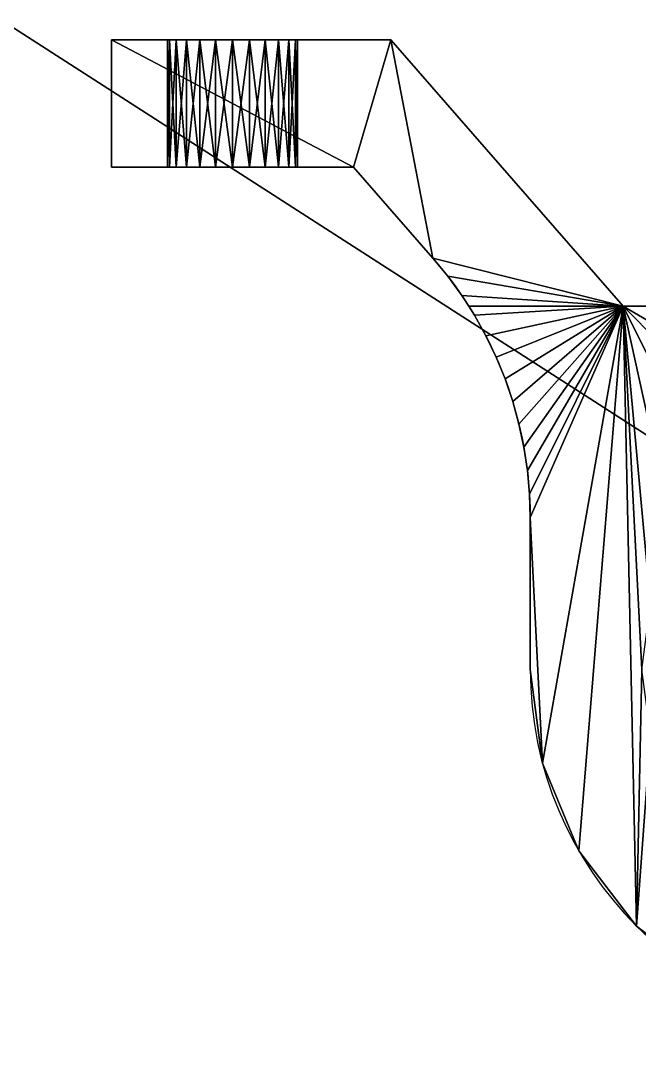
# Model space of a CAD drawing. Extents: x 0 to 249, y -3 to 160.
# Drawn here: x 73.5 to 106.8, y 57.4 to 113.4 of the extents above; entities that cross this region are included whole.
import ezdxf

# ---------------------------------------------------------------- set-up
doc = ezdxf.new("R2010")
doc.units = 0
doc.layers.get('0').update_dxf_attribs({"color": 13, "linetype": 'CONTINUOUS'})

# ---------------------------------------------------------------- blocks, each defined once
blk = doc.blocks.new('BUILD_BOX')
at = {"color": 254}
mesh = blk.add_polyface(dxfattribs=at)
corners = [(248.92, 0), (0, 160.02), (0, 0), (248.92, 160.02)]
mesh.append_faces([[corners[k] for k in face] for face in [(0, 1, 2), (1, 0, 3)]], dxfattribs={"vtx0": -1, "color": 254})
blk = doc.blocks.new('3D_PRINTER_BUILD_VOLUME')
blk.add_blockref('BUILD_BOX', (0, 0))

msp = doc.modelspace()

# ---------------------------------------------------------------- linework, layer by layer
for p, q in [((93.427, 112.327), (78.427, 112.327)), ((78.427, 105.497), (78.427, 112.327)), ((78.427, 105.497, 39), (78.427, 112.327, 39)), ((93.427, 112.327, 39), (78.427, 112.327, 39)), ((78.427, 112.327), (78.427, 112.327, 39)), ((81.427, 112.327, 9.5), (81.427, 105.497, 9.5)), ((81.427, 112.327, 29.5), (81.427, 105.497, 29.5)), ((81.546, 112.327, 8.594), (81.546, 105.497, 8.594)), ((81.546, 112.327, 10.406), (81.546, 105.497, 10.406)), ((81.546, 112.327, 28.594), (81.546, 105.497, 28.594)), ((81.546, 112.327, 30.406), (81.546, 105.497, 30.406)), ((81.896, 112.327, 11.25), (81.896, 105.497, 11.25)), ((81.896, 112.327, 7.75), (81.896, 105.497, 7.75)), ((81.896, 112.327, 31.25), (81.896, 105.497, 31.25)), ((81.896, 112.327, 27.75), (81.896, 105.497, 27.75)), ((82.452, 112.327, 11.975), (82.452, 105.497, 11.975)), ((82.452, 112.327, 7.025), (82.452, 105.497, 7.025)), ((82.452, 112.327, 31.975), (82.452, 105.497, 31.975)), ((82.452, 112.327, 27.025), (82.452, 105.497, 27.025)), ((83.177, 112.327, 12.531), (83.177, 105.497, 12.531)), ((83.177, 112.327, 6.469), (83.177, 105.497, 6.469)), ((83.177, 112.327, 32.531), (83.177, 105.497, 32.531)), ((83.177, 112.327, 26.469), (83.177, 105.497, 26.469)), ((84.021, 112.327, 12.881), (84.021, 105.497, 12.881)), ((84.021, 112.327, 6.119), (84.021, 105.497, 6.119)), ((84.021, 112.327, 32.881), (84.021, 105.497, 32.881)), ((84.021, 112.327, 26.119), (84.021, 105.497, 26.119)), ((84.927, 112.327, 13), (84.927, 105.497, 13)), ((84.927, 112.327, 6), (84.927, 105.497, 6)), ((84.927, 112.327, 33), (84.927, 105.497, 33)), ((84.927, 112.327, 26), (84.927, 105.497, 26)), ((85.833, 112.327, 12.881), (85.833, 105.497, 12.881)), ((85.833, 112.327, 6.119), (85.833, 105.497, 6.119)), ((85.833, 112.327, 32.881), (85.833, 105.497, 32.881)), ((85.833, 112.327, 26.119), (85.833, 105.497, 26.119)), ((86.677, 112.327, 12.531), (86.677, 105.497, 12.531)), ((86.677, 112.327, 6.469), (86.677, 105.497, 6.469)), ((86.677, 112.327, 32.531), (86.677, 105.497, 32.531)), ((86.677, 112.327, 26.469), (86.677, 105.497, 26.469)), ((87.402, 112.327, 11.975), (87.402, 105.497, 11.975)), ((87.402, 112.327, 7.025), (87.402, 105.497, 7.025)), ((87.402, 112.327, 31.975), (87.402, 105.497, 31.975)), ((87.402, 112.327, 27.025), (87.402, 105.497, 27.025)), ((87.958, 112.327, 11.25), (87.958, 105.497, 11.25)), ((87.958, 112.327, 7.75), (87.958, 105.497, 7.75)), ((87.958, 112.327, 31.25), (87.958, 105.497, 31.25)), ((87.958, 112.327, 27.75), (87.958, 105.497, 27.75)), ((88.308, 112.327, 10.406), (88.308, 105.497, 10.406)), ((88.308, 112.327, 8.594), (88.308, 105.497, 8.594)), ((88.308, 112.327, 30.406), (88.308, 105.497, 30.406)), ((88.308, 112.327, 28.594), (88.308, 105.497, 28.594)), ((88.427, 112.327, 9.5), (88.427, 105.497, 9.5)), ((88.427, 112.327, 29.5), (88.427, 105.497, 29.5)), ((93.427, 112.327), (105.927, 98.018)), ((93.427, 112.327, 39), (105.927, 98.018, 39)), ((93.427, 112.327), (93.427, 112.327, 39)), ((91.427, 105.497), (78.427, 105.497)), ((91.427, 105.497, 39), (78.427, 105.497, 39)), ((78.427, 105.497), (78.427, 105.497, 39)), ((95.693, 100.613), (91.427, 105.497)), ((95.693, 100.613, 39), (91.427, 105.497, 39)), ((91.427, 105.497), (91.427, 105.497, 39)), ((95.693, 100.613), (95.693, 100.613, 39)), ((96.499, 99.633), (96.499, 99.633, 39)), ((97.244, 98.607), (97.244, 98.607, 39)), ((97.62, 98.018), (97.62, 98.018, 39)), ((105.927, 98.018), (134.927, 98.018)), ((105.927, 98.018, 39), (134.927, 98.018, 39)), ((105.927, 98.018), (105.927, 98.018, 39)), ((97.927, 97.538), (97.927, 97.538, 39)), ((98.544, 96.431), (98.544, 96.431, 39)), ((99.095, 95.288), (99.095, 95.288, 39)), ((99.576, 94.115), (99.576, 94.115, 39)), ((99.985, 92.914), (99.985, 92.914, 39)), ((100.323, 91.692), (100.323, 91.692, 39)), ((100.586, 90.452), (100.586, 90.452, 39)), ((100.775, 89.198), (100.775, 89.198, 39)), ((100.889, 87.934), (100.889, 87.934, 39)), ((100.927, 78.518), (100.927, 86.667)), ((100.927, 78.518, 39), (100.927, 86.667, 39)), ((100.927, 86.667), (100.927, 86.667, 39)), ((100.927, 78.518), (100.927, 78.518, 39)), ((101.591, 73.471), (101.591, 73.471, 39)), ((103.539, 68.768), (103.539, 68.768, 39)), ((106.638, 64.73), (106.638, 64.73, 39))]:
    msp.add_line(p, q)
at = {"extrusion": (0, -1, 0)}
for centre in [(84.927, 29.5, -112.327), (84.927, 9.5, -112.327), (84.927, 9.5, -105.497), (84.927, 29.5, -105.497)]:
    msp.add_circle(centre, 3.5, dxfattribs=at)
at = {"extrusion": (0, 0, -1)}
for centre in [(-79.729, 86.667), (-79.729, 86.667, -39)]:
    msp.add_arc(centre, 21.198, 138.8605, 180, dxfattribs=at)
for centre in [(120.427, 78.518), (120.427, 78.518, 39)]:
    msp.add_arc(centre, 19.5, 180, 0)

# ---------------------------------------------------------------- block references
msp.add_blockref('3D_PRINTER_BUILD_VOLUME', (0, 0))

# ---------------------------------------------------------------- meshes
mesh = msp.add_polyface()
corners = [(101.591, 73.471, 39), (100.927, 86.667, 39), (100.927, 78.518, 39), (106.638, 64.73, 39), (107.387, 75.024, 39), (106.927, 78.518, 39), (110.677, 61.631, 39), (108.736, 71.768, 39), (110.881, 68.972, 39), (115.38, 59.683, 39), (113.677, 66.827, 39), (116.933, 65.478, 39), (120.427, 59.018, 39), (120.427, 65.018, 39), (125.474, 59.683, 39), (123.921, 65.478, 39), (127.177, 66.827, 39), (130.177, 61.631, 39), (129.973, 68.972, 39), (132.118, 71.768, 39), (134.216, 64.73, 39), (133.467, 75.024, 39), (133.927, 78.518, 39), (91.427, 105.497, 39), (78.427, 112.327, 39), (78.427, 105.497, 39), (93.427, 112.327, 39), (95.693, 100.613, 39), (105.927, 98.018, 39), (96.499, 99.633, 39), (97.244, 98.607, 39), (97.62, 98.018, 39), (97.927, 97.538, 39), (98.544, 96.431, 39), (99.095, 95.288, 39), (99.576, 94.115, 39), (99.985, 92.914, 39), (100.323, 91.692, 39), (100.586, 90.452, 39), (100.775, 89.198, 39), (100.889, 87.934, 39), (103.539, 68.768, 39), (107.387, 82.012, 39), (108.736, 85.268, 39), (110.881, 88.064, 39), (113.677, 90.209, 39), (116.933, 91.558, 39), (134.927, 98.018, 39), (120.427, 92.018, 39), (123.921, 91.558, 39), (127.177, 90.209, 39), (129.973, 88.064, 39), (132.118, 85.268, 39), (133.467, 82.012, 39), (137.314, 68.768, 39), (140.08, 89.131, 39), (140.272, 90.401, 39), (140.539, 91.656, 39), (140.88, 92.894, 39), (147.427, 112.327, 39), (139.965, 87.853, 39), (139.263, 73.471, 39), (139.927, 86.57, 39), (139.927, 78.518, 39), (141.295, 94.108, 39), (141.782, 95.296, 39), (142.339, 96.453, 39), (142.964, 97.574, 39), (143.247, 98.018, 39), (143.655, 98.656, 39), (144.409, 99.694, 39), (145.224, 100.686, 39), (149.427, 105.497, 39), (162.427, 112.327, 39), (162.427, 105.497, 39)]
mesh.append_faces([[corners[k] for k in face] for face in [(0, 1, 2), (23, 24, 25), (62, 61, 63), (73, 72, 74)]], dxfattribs={"vtx0": -1})
mesh.append_faces([[corners[k] for k in face] for face in [(4, 6, 7), (7, 6, 8), (8, 9, 10), (10, 9, 11), (11, 12, 13), (13, 14, 15), (15, 14, 16), (16, 17, 18), (18, 17, 19), (19, 20, 21), (21, 20, 22), (24, 23, 26), (26, 27, 28), (28, 46, 47), (47, 58, 59), (55, 54, 60), (60, 61, 62), (59, 72, 73)]], dxfattribs={"vtx0": -1, "vtx1": -1})
mesh.append_faces([[corners[k] for k in face] for face in [(28, 1, 0), (28, 3, 5), (47, 22, 20), (47, 54, 55)]], dxfattribs={"vtx0": -1, "vtx1": -1, "vtx2": -1})
mesh.append_faces([[corners[k] for k in face] for face in [(3, 4, 5), (4, 3, 6), (8, 6, 9), (11, 9, 12), (13, 12, 14), (16, 14, 17), (19, 17, 20), (26, 23, 27), (28, 27, 29), (28, 29, 30), (28, 30, 31), (28, 31, 32), (28, 32, 33), (28, 33, 34), (28, 34, 35), (28, 35, 36), (28, 36, 37), (28, 37, 38), (28, 38, 39), (28, 39, 40), (28, 40, 1), (28, 0, 41), (28, 41, 3), (28, 5, 42), (28, 42, 43), (28, 43, 44), (28, 44, 45), (28, 45, 46), (47, 46, 48), (47, 48, 49), (47, 49, 50), (47, 50, 51), (47, 51, 52), (47, 52, 53), (47, 53, 22), (47, 20, 54), (47, 55, 56), (47, 56, 57), (47, 57, 58), (60, 54, 61), (59, 58, 64), (59, 64, 65), (59, 65, 66), (59, 66, 67), (59, 67, 68), (59, 68, 69), (59, 69, 70), (59, 70, 71), (59, 71, 72)]], dxfattribs={"vtx0": -1, "vtx2": -1})
mesh = msp.add_polyface()
corners = [(78.427, 112.327, 39), (78.427, 105.497), (78.427, 105.497, 39), (78.427, 112.327)]
mesh.append_faces([[corners[k] for k in face] for face in [(0, 1, 2), (1, 0, 3)]], dxfattribs={"vtx0": -1})
mesh = msp.add_polyface()
corners = [(78.427, 112.327), (83.177, 112.327, 6.469), (93.427, 112.327), (82.452, 112.327, 7.025), (81.896, 112.327, 7.75), (81.546, 112.327, 8.594), (81.427, 112.327, 9.5), (78.427, 112.327, 39), (84.021, 112.327, 6.119), (84.927, 112.327, 6), (81.546, 112.327, 10.406), (81.896, 112.327, 11.25), (82.452, 112.327, 11.975), (83.177, 112.327, 12.531), (84.021, 112.327, 12.881), (84.927, 112.327, 13), (81.546, 112.327, 28.594), (81.896, 112.327, 27.75), (82.452, 112.327, 27.025), (83.177, 112.327, 26.469), (84.021, 112.327, 26.119), (84.927, 112.327, 26), (81.427, 112.327, 29.5), (81.546, 112.327, 30.406), (81.896, 112.327, 31.25), (82.452, 112.327, 31.975), (83.177, 112.327, 32.531), (84.021, 112.327, 32.881), (84.927, 112.327, 33), (88.308, 112.327, 8.594), (93.427, 112.327, 39), (87.958, 112.327, 7.75), (87.402, 112.327, 7.025), (86.677, 112.327, 6.469), (85.833, 112.327, 6.119), (88.427, 112.327, 9.5), (88.308, 112.327, 10.406), (87.958, 112.327, 11.25), (87.402, 112.327, 11.975), (86.677, 112.327, 12.531), (85.833, 112.327, 12.881), (87.958, 112.327, 27.75), (87.402, 112.327, 27.025), (86.677, 112.327, 26.469), (85.833, 112.327, 26.119), (88.308, 112.327, 28.594), (88.427, 112.327, 29.5), (88.308, 112.327, 30.406), (87.958, 112.327, 31.25), (87.402, 112.327, 31.975), (86.677, 112.327, 32.531), (85.833, 112.327, 32.881)]
mesh.append_faces([[corners[k] for k in face] for face in [(0, 1, 2), (1, 0, 3), (3, 0, 4), (4, 0, 5), (5, 0, 6), (6, 7, 10), (10, 7, 11), (11, 7, 12), (12, 7, 13), (13, 7, 14), (14, 7, 15), (16, 7, 22), (22, 7, 23), (23, 7, 24), (24, 7, 25), (25, 7, 26), (26, 7, 27), (27, 7, 28), (2, 29, 30), (29, 2, 31), (31, 2, 32), (32, 2, 33), (33, 2, 34), (34, 2, 9), (41, 15, 42), (42, 15, 43), (43, 15, 44), (44, 15, 21), (30, 28, 7)]], dxfattribs={"vtx0": -1, "vtx1": -1})
mesh.append_faces([[corners[k] for k in face] for face in [(15, 7, 16), (30, 15, 41)]], dxfattribs={"vtx0": -1, "vtx1": -1, "vtx2": -1})
mesh.append_faces([[corners[k] for k in face] for face in [(6, 0, 7), (2, 1, 8), (2, 8, 9), (15, 16, 17), (15, 17, 18), (15, 18, 19), (15, 19, 20), (15, 20, 21), (30, 29, 35), (30, 35, 36), (30, 36, 37), (30, 37, 38), (30, 38, 39), (30, 39, 40), (30, 40, 15), (30, 41, 45), (30, 45, 46), (30, 46, 47), (30, 47, 48), (30, 48, 49), (30, 49, 50), (30, 50, 51), (30, 51, 28)]], dxfattribs={"vtx0": -1, "vtx2": -1})
mesh = msp.add_polyface()
corners = [(81.546, 112.327, 8.594), (81.427, 105.497, 9.5), (81.546, 105.497, 8.594), (81.427, 112.327, 9.5)]
mesh.append_faces([[corners[k] for k in face] for face in [(0, 1, 2), (1, 0, 3)]], dxfattribs={"vtx0": -1})
mesh = msp.add_polyface()
corners = [(81.427, 112.327, 9.5), (81.546, 105.497, 10.406), (81.427, 105.497, 9.5), (81.546, 112.327, 10.406)]
mesh.append_faces([[corners[k] for k in face] for face in [(0, 1, 2), (1, 0, 3)]], dxfattribs={"vtx0": -1})
mesh = msp.add_polyface()
corners = [(81.546, 112.327, 28.594), (81.427, 105.497, 29.5), (81.546, 105.497, 28.594), (81.427, 112.327, 29.5)]
mesh.append_faces([[corners[k] for k in face] for face in [(0, 1, 2), (1, 0, 3)]], dxfattribs={"vtx0": -1})
mesh = msp.add_polyface()
corners = [(81.427, 112.327, 29.5), (81.546, 105.497, 30.406), (81.427, 105.497, 29.5), (81.546, 112.327, 30.406)]
mesh.append_faces([[corners[k] for k in face] for face in [(0, 1, 2), (1, 0, 3)]], dxfattribs={"vtx0": -1})
mesh = msp.add_polyface()
corners = [(81.546, 112.327, 10.406), (81.896, 105.497, 11.25), (81.546, 105.497, 10.406), (81.896, 112.327, 11.25)]
mesh.append_faces([[corners[k] for k in face] for face in [(0, 1, 2), (1, 0, 3)]], dxfattribs={"vtx0": -1})
mesh = msp.add_polyface()
corners = [(81.896, 112.327, 7.75), (81.546, 105.497, 8.594), (81.896, 105.497, 7.75), (81.546, 112.327, 8.594)]
mesh.append_faces([[corners[k] for k in face] for face in [(0, 1, 2), (1, 0, 3)]], dxfattribs={"vtx0": -1})
mesh = msp.add_polyface()
corners = [(81.546, 112.327, 30.406), (81.896, 105.497, 31.25), (81.546, 105.497, 30.406), (81.896, 112.327, 31.25)]
mesh.append_faces([[corners[k] for k in face] for face in [(0, 1, 2), (1, 0, 3)]], dxfattribs={"vtx0": -1})
mesh = msp.add_polyface()
corners = [(81.896, 112.327, 27.75), (81.546, 105.497, 28.594), (81.896, 105.497, 27.75), (81.546, 112.327, 28.594)]
mesh.append_faces([[corners[k] for k in face] for face in [(0, 1, 2), (1, 0, 3)]], dxfattribs={"vtx0": -1})
mesh = msp.add_polyface()
corners = [(81.896, 112.327, 11.25), (82.452, 105.497, 11.975), (81.896, 105.497, 11.25), (82.452, 112.327, 11.975)]
mesh.append_faces([[corners[k] for k in face] for face in [(0, 1, 2), (1, 0, 3)]], dxfattribs={"vtx0": -1})
mesh = msp.add_polyface()
corners = [(82.452, 112.327, 7.025), (81.896, 105.497, 7.75), (82.452, 105.497, 7.025), (81.896, 112.327, 7.75)]
mesh.append_faces([[corners[k] for k in face] for face in [(0, 1, 2), (1, 0, 3)]], dxfattribs={"vtx0": -1})
mesh = msp.add_polyface()
corners = [(81.896, 112.327, 31.25), (82.452, 105.497, 31.975), (81.896, 105.497, 31.25), (82.452, 112.327, 31.975)]
mesh.append_faces([[corners[k] for k in face] for face in [(0, 1, 2), (1, 0, 3)]], dxfattribs={"vtx0": -1})
mesh = msp.add_polyface()
corners = [(82.452, 112.327, 27.025), (81.896, 105.497, 27.75), (82.452, 105.497, 27.025), (81.896, 112.327, 27.75)]
mesh.append_faces([[corners[k] for k in face] for face in [(0, 1, 2), (1, 0, 3)]], dxfattribs={"vtx0": -1})
mesh = msp.add_polyface()
corners = [(83.177, 112.327, 12.531), (82.452, 105.497, 11.975), (82.452, 112.327, 11.975), (83.177, 105.497, 12.531)]
mesh.append_faces([[corners[k] for k in face] for face in [(0, 1, 2), (1, 0, 3)]], dxfattribs={"vtx0": -1})
mesh = msp.add_polyface()
corners = [(83.177, 105.497, 6.469), (82.452, 112.327, 7.025), (82.452, 105.497, 7.025), (83.177, 112.327, 6.469)]
mesh.append_faces([[corners[k] for k in face] for face in [(0, 1, 2), (1, 0, 3)]], dxfattribs={"vtx0": -1})
mesh = msp.add_polyface()
corners = [(83.177, 112.327, 32.531), (82.452, 105.497, 31.975), (82.452, 112.327, 31.975), (83.177, 105.497, 32.531)]
mesh.append_faces([[corners[k] for k in face] for face in [(0, 1, 2), (1, 0, 3)]], dxfattribs={"vtx0": -1})
mesh = msp.add_polyface()
corners = [(83.177, 105.497, 26.469), (82.452, 112.327, 27.025), (82.452, 105.497, 27.025), (83.177, 112.327, 26.469)]
mesh.append_faces([[corners[k] for k in face] for face in [(0, 1, 2), (1, 0, 3)]], dxfattribs={"vtx0": -1})
mesh = msp.add_polyface()
corners = [(84.021, 112.327, 12.881), (83.177, 105.497, 12.531), (83.177, 112.327, 12.531), (84.021, 105.497, 12.881)]
mesh.append_faces([[corners[k] for k in face] for face in [(0, 1, 2), (1, 0, 3)]], dxfattribs={"vtx0": -1})
mesh = msp.add_polyface()
corners = [(84.021, 105.497, 6.119), (83.177, 112.327, 6.469), (83.177, 105.497, 6.469), (84.021, 112.327, 6.119)]
mesh.append_faces([[corners[k] for k in face] for face in [(0, 1, 2), (1, 0, 3)]], dxfattribs={"vtx0": -1})
mesh = msp.add_polyface()
corners = [(84.021, 112.327, 32.881), (83.177, 105.497, 32.531), (83.177, 112.327, 32.531), (84.021, 105.497, 32.881)]
mesh.append_faces([[corners[k] for k in face] for face in [(0, 1, 2), (1, 0, 3)]], dxfattribs={"vtx0": -1})
mesh = msp.add_polyface()
corners = [(84.021, 105.497, 26.119), (83.177, 112.327, 26.469), (83.177, 105.497, 26.469), (84.021, 112.327, 26.119)]
mesh.append_faces([[corners[k] for k in face] for face in [(0, 1, 2), (1, 0, 3)]], dxfattribs={"vtx0": -1})
mesh = msp.add_polyface()
corners = [(84.927, 112.327, 13), (84.021, 105.497, 12.881), (84.021, 112.327, 12.881), (84.927, 105.497, 13)]
mesh.append_faces([[corners[k] for k in face] for face in [(0, 1, 2), (1, 0, 3)]], dxfattribs={"vtx0": -1})
mesh = msp.add_polyface()
corners = [(84.927, 105.497, 6), (84.021, 112.327, 6.119), (84.021, 105.497, 6.119), (84.927, 112.327, 6)]
mesh.append_faces([[corners[k] for k in face] for face in [(0, 1, 2), (1, 0, 3)]], dxfattribs={"vtx0": -1})
mesh = msp.add_polyface()
corners = [(84.927, 112.327, 33), (84.021, 105.497, 32.881), (84.021, 112.327, 32.881), (84.927, 105.497, 33)]
mesh.append_faces([[corners[k] for k in face] for face in [(0, 1, 2), (1, 0, 3)]], dxfattribs={"vtx0": -1})
mesh = msp.add_polyface()
corners = [(84.927, 105.497, 26), (84.021, 112.327, 26.119), (84.021, 105.497, 26.119), (84.927, 112.327, 26)]
mesh.append_faces([[corners[k] for k in face] for face in [(0, 1, 2), (1, 0, 3)]], dxfattribs={"vtx0": -1})
mesh = msp.add_polyface()
corners = [(85.833, 112.327, 12.881), (84.927, 105.497, 13), (84.927, 112.327, 13), (85.833, 105.497, 12.881)]
mesh.append_faces([[corners[k] for k in face] for face in [(0, 1, 2), (1, 0, 3)]], dxfattribs={"vtx0": -1})
mesh = msp.add_polyface()
corners = [(85.833, 105.497, 6.119), (84.927, 112.327, 6), (84.927, 105.497, 6), (85.833, 112.327, 6.119)]
mesh.append_faces([[corners[k] for k in face] for face in [(0, 1, 2), (1, 0, 3)]], dxfattribs={"vtx0": -1})
mesh = msp.add_polyface()
corners = [(85.833, 112.327, 32.881), (84.927, 105.497, 33), (84.927, 112.327, 33), (85.833, 105.497, 32.881)]
mesh.append_faces([[corners[k] for k in face] for face in [(0, 1, 2), (1, 0, 3)]], dxfattribs={"vtx0": -1})
mesh = msp.add_polyface()
corners = [(85.833, 105.497, 26.119), (84.927, 112.327, 26), (84.927, 105.497, 26), (85.833, 112.327, 26.119)]
mesh.append_faces([[corners[k] for k in face] for face in [(0, 1, 2), (1, 0, 3)]], dxfattribs={"vtx0": -1})
mesh = msp.add_polyface()
corners = [(86.677, 112.327, 12.531), (85.833, 105.497, 12.881), (85.833, 112.327, 12.881), (86.677, 105.497, 12.531)]
mesh.append_faces([[corners[k] for k in face] for face in [(0, 1, 2), (1, 0, 3)]], dxfattribs={"vtx0": -1})
mesh = msp.add_polyface()
corners = [(86.677, 105.497, 6.469), (85.833, 112.327, 6.119), (85.833, 105.497, 6.119), (86.677, 112.327, 6.469)]
mesh.append_faces([[corners[k] for k in face] for face in [(0, 1, 2), (1, 0, 3)]], dxfattribs={"vtx0": -1})
mesh = msp.add_polyface()
corners = [(86.677, 112.327, 32.531), (85.833, 105.497, 32.881), (85.833, 112.327, 32.881), (86.677, 105.497, 32.531)]
mesh.append_faces([[corners[k] for k in face] for face in [(0, 1, 2), (1, 0, 3)]], dxfattribs={"vtx0": -1})
mesh = msp.add_polyface()
corners = [(86.677, 105.497, 26.469), (85.833, 112.327, 26.119), (85.833, 105.497, 26.119), (86.677, 112.327, 26.469)]
mesh.append_faces([[corners[k] for k in face] for face in [(0, 1, 2), (1, 0, 3)]], dxfattribs={"vtx0": -1})
mesh = msp.add_polyface()
corners = [(87.402, 112.327, 11.975), (86.677, 105.497, 12.531), (86.677, 112.327, 12.531), (87.402, 105.497, 11.975)]
mesh.append_faces([[corners[k] for k in face] for face in [(0, 1, 2), (1, 0, 3)]], dxfattribs={"vtx0": -1})
mesh = msp.add_polyface()
corners = [(87.402, 105.497, 7.025), (86.677, 112.327, 6.469), (86.677, 105.497, 6.469), (87.402, 112.327, 7.025)]
mesh.append_faces([[corners[k] for k in face] for face in [(0, 1, 2), (1, 0, 3)]], dxfattribs={"vtx0": -1})
mesh = msp.add_polyface()
corners = [(87.402, 112.327, 31.975), (86.677, 105.497, 32.531), (86.677, 112.327, 32.531), (87.402, 105.497, 31.975)]
mesh.append_faces([[corners[k] for k in face] for face in [(0, 1, 2), (1, 0, 3)]], dxfattribs={"vtx0": -1})
mesh = msp.add_polyface()
corners = [(87.402, 105.497, 27.025), (86.677, 112.327, 26.469), (86.677, 105.497, 26.469), (87.402, 112.327, 27.025)]
mesh.append_faces([[corners[k] for k in face] for face in [(0, 1, 2), (1, 0, 3)]], dxfattribs={"vtx0": -1})
mesh = msp.add_polyface()
corners = [(87.402, 112.327, 11.975), (87.958, 105.497, 11.25), (87.402, 105.497, 11.975), (87.958, 112.327, 11.25)]
mesh.append_faces([[corners[k] for k in face] for face in [(0, 1, 2), (1, 0, 3)]], dxfattribs={"vtx0": -1})
mesh = msp.add_polyface()
corners = [(87.958, 112.327, 7.75), (87.402, 105.497, 7.025), (87.958, 105.497, 7.75), (87.402, 112.327, 7.025)]
mesh.append_faces([[corners[k] for k in face] for face in [(0, 1, 2), (1, 0, 3)]], dxfattribs={"vtx0": -1})
mesh = msp.add_polyface()
corners = [(87.402, 112.327, 31.975), (87.958, 105.497, 31.25), (87.402, 105.497, 31.975), (87.958, 112.327, 31.25)]
mesh.append_faces([[corners[k] for k in face] for face in [(0, 1, 2), (1, 0, 3)]], dxfattribs={"vtx0": -1})
mesh = msp.add_polyface()
corners = [(87.958, 112.327, 27.75), (87.402, 105.497, 27.025), (87.958, 105.497, 27.75), (87.402, 112.327, 27.025)]
mesh.append_faces([[corners[k] for k in face] for face in [(0, 1, 2), (1, 0, 3)]], dxfattribs={"vtx0": -1})
mesh = msp.add_polyface()
corners = [(87.958, 112.327, 11.25), (88.308, 105.497, 10.406), (87.958, 105.497, 11.25), (88.308, 112.327, 10.406)]
mesh.append_faces([[corners[k] for k in face] for face in [(0, 1, 2), (1, 0, 3)]], dxfattribs={"vtx0": -1})
mesh = msp.add_polyface()
corners = [(88.308, 112.327, 8.594), (87.958, 105.497, 7.75), (88.308, 105.497, 8.594), (87.958, 112.327, 7.75)]
mesh.append_faces([[corners[k] for k in face] for face in [(0, 1, 2), (1, 0, 3)]], dxfattribs={"vtx0": -1})
mesh = msp.add_polyface()
corners = [(87.958, 112.327, 31.25), (88.308, 105.497, 30.406), (87.958, 105.497, 31.25), (88.308, 112.327, 30.406)]
mesh.append_faces([[corners[k] for k in face] for face in [(0, 1, 2), (1, 0, 3)]], dxfattribs={"vtx0": -1})
mesh = msp.add_polyface()
corners = [(88.308, 112.327, 28.594), (87.958, 105.497, 27.75), (88.308, 105.497, 28.594), (87.958, 112.327, 27.75)]
mesh.append_faces([[corners[k] for k in face] for face in [(0, 1, 2), (1, 0, 3)]], dxfattribs={"vtx0": -1})
mesh = msp.add_polyface()
corners = [(88.308, 112.327, 10.406), (88.427, 105.497, 9.5), (88.308, 105.497, 10.406), (88.427, 112.327, 9.5)]
mesh.append_faces([[corners[k] for k in face] for face in [(0, 1, 2), (1, 0, 3)]], dxfattribs={"vtx0": -1})
mesh = msp.add_polyface()
corners = [(88.427, 112.327, 9.5), (88.308, 105.497, 8.594), (88.427, 105.497, 9.5), (88.308, 112.327, 8.594)]
mesh.append_faces([[corners[k] for k in face] for face in [(0, 1, 2), (1, 0, 3)]], dxfattribs={"vtx0": -1})
mesh = msp.add_polyface()
corners = [(88.308, 112.327, 30.406), (88.427, 105.497, 29.5), (88.308, 105.497, 30.406), (88.427, 112.327, 29.5)]
mesh.append_faces([[corners[k] for k in face] for face in [(0, 1, 2), (1, 0, 3)]], dxfattribs={"vtx0": -1})
mesh = msp.add_polyface()
corners = [(88.427, 112.327, 29.5), (88.308, 105.497, 28.594), (88.427, 105.497, 29.5), (88.308, 112.327, 28.594)]
mesh.append_faces([[corners[k] for k in face] for face in [(0, 1, 2), (1, 0, 3)]], dxfattribs={"vtx0": -1})
mesh = msp.add_polyface()
corners = [(93.427, 112.327), (105.927, 98.018, 39), (105.927, 98.018), (93.427, 112.327, 39)]
mesh.append_faces([[corners[k] for k in face] for face in [(0, 1, 2), (1, 0, 3)]], dxfattribs={"vtx0": -1})
mesh = msp.add_polyface()
corners = [(91.427, 105.497), (87.402, 105.497, 7.025), (78.427, 105.497), (87.958, 105.497, 7.75), (88.308, 105.497, 8.594), (88.427, 105.497, 9.5), (91.427, 105.497, 39), (86.677, 105.497, 6.469), (85.833, 105.497, 6.119), (84.927, 105.497, 6), (88.308, 105.497, 10.406), (87.958, 105.497, 11.25), (87.402, 105.497, 11.975), (86.677, 105.497, 12.531), (85.833, 105.497, 12.881), (84.927, 105.497, 13), (88.308, 105.497, 28.594), (87.958, 105.497, 27.75), (87.402, 105.497, 27.025), (86.677, 105.497, 26.469), (85.833, 105.497, 26.119), (84.927, 105.497, 26), (88.427, 105.497, 29.5), (88.308, 105.497, 30.406), (87.958, 105.497, 31.25), (87.402, 105.497, 31.975), (86.677, 105.497, 32.531), (85.833, 105.497, 32.881), (84.927, 105.497, 33), (81.427, 105.497, 9.5), (78.427, 105.497, 39), (81.546, 105.497, 8.594), (81.896, 105.497, 7.75), (82.452, 105.497, 7.025), (83.177, 105.497, 6.469), (84.021, 105.497, 6.119), (81.546, 105.497, 10.406), (81.896, 105.497, 11.25), (82.452, 105.497, 11.975), (83.177, 105.497, 12.531), (84.021, 105.497, 12.881), (81.546, 105.497, 28.594), (81.896, 105.497, 27.75), (82.452, 105.497, 27.025), (83.177, 105.497, 26.469), (84.021, 105.497, 26.119), (81.427, 105.497, 29.5), (81.546, 105.497, 30.406), (81.896, 105.497, 31.25), (82.452, 105.497, 31.975), (83.177, 105.497, 32.531), (84.021, 105.497, 32.881)]
mesh.append_faces([[corners[k] for k in face] for face in [(0, 1, 2), (1, 0, 3), (3, 0, 4), (4, 0, 5), (5, 6, 10), (10, 6, 11), (11, 6, 12), (12, 6, 13), (13, 6, 14), (14, 6, 15), (16, 6, 22), (22, 6, 23), (23, 6, 24), (24, 6, 25), (25, 6, 26), (26, 6, 27), (27, 6, 28), (2, 29, 30), (29, 2, 31), (31, 2, 32), (32, 2, 33), (33, 2, 34), (34, 2, 35), (35, 2, 9), (41, 15, 42), (42, 15, 43), (43, 15, 44), (44, 15, 45), (45, 15, 21), (30, 28, 6)]], dxfattribs={"vtx0": -1, "vtx1": -1})
mesh.append_faces([[corners[k] for k in face] for face in [(15, 6, 16), (30, 15, 41)]], dxfattribs={"vtx0": -1, "vtx1": -1, "vtx2": -1})
mesh.append_faces([[corners[k] for k in face] for face in [(5, 0, 6), (2, 1, 7), (2, 7, 8), (2, 8, 9), (15, 16, 17), (15, 17, 18), (15, 18, 19), (15, 19, 20), (15, 20, 21), (30, 29, 36), (30, 36, 37), (30, 37, 38), (30, 38, 39), (30, 39, 40), (30, 40, 15), (30, 41, 46), (30, 46, 47), (30, 47, 48), (30, 48, 49), (30, 49, 50), (30, 50, 51), (30, 51, 28)]], dxfattribs={"vtx0": -1, "vtx2": -1})
mesh = msp.add_polyface()
corners = [(91.427, 105.497, 39), (95.693, 100.613), (95.693, 100.613, 39), (91.427, 105.497)]
mesh.append_faces([[corners[k] for k in face] for face in [(0, 1, 2), (1, 0, 3)]], dxfattribs={"vtx0": -1})
mesh = msp.add_polyface()
corners = [(95.693, 100.613, 39), (96.499, 99.633), (96.499, 99.633, 39), (95.693, 100.613)]
mesh.append_faces([[corners[k] for k in face] for face in [(0, 1, 2), (1, 0, 3)]], dxfattribs={"vtx0": -1})
mesh = msp.add_polyface()
corners = [(96.499, 99.633, 39), (97.244, 98.607), (97.244, 98.607, 39), (96.499, 99.633)]
mesh.append_faces([[corners[k] for k in face] for face in [(0, 1, 2), (1, 0, 3)]], dxfattribs={"vtx0": -1})
mesh = msp.add_polyface()
corners = [(97.244, 98.607, 39), (97.62, 98.018), (97.62, 98.018, 39), (97.244, 98.607)]
mesh.append_faces([[corners[k] for k in face] for face in [(0, 1, 2), (1, 0, 3)]], dxfattribs={"vtx0": -1})
mesh = msp.add_polyface()
corners = [(97.62, 98.018, 39), (97.927, 97.538), (97.927, 97.538, 39), (97.62, 98.018)]
mesh.append_faces([[corners[k] for k in face] for face in [(0, 1, 2), (1, 0, 3)]], dxfattribs={"vtx0": -1})
mesh = msp.add_polyface()
corners = [(105.927, 98.018, 39), (134.927, 98.018), (105.927, 98.018), (134.927, 98.018, 39)]
mesh.append_faces([[corners[k] for k in face] for face in [(0, 1, 2), (1, 0, 3)]], dxfattribs={"vtx0": -1})
mesh = msp.add_polyface()
corners = [(97.927, 97.538, 39), (98.544, 96.431), (98.544, 96.431, 39), (97.927, 97.538)]
mesh.append_faces([[corners[k] for k in face] for face in [(0, 1, 2), (1, 0, 3)]], dxfattribs={"vtx0": -1})
mesh = msp.add_polyface()
corners = [(98.544, 96.431, 39), (99.095, 95.288), (99.095, 95.288, 39), (98.544, 96.431)]
mesh.append_faces([[corners[k] for k in face] for face in [(0, 1, 2), (1, 0, 3)]], dxfattribs={"vtx0": -1})
mesh = msp.add_polyface()
corners = [(99.095, 95.288, 39), (99.576, 94.115), (99.576, 94.115, 39), (99.095, 95.288)]
mesh.append_faces([[corners[k] for k in face] for face in [(0, 1, 2), (1, 0, 3)]], dxfattribs={"vtx0": -1})
mesh = msp.add_polyface()
corners = [(99.576, 94.115, 39), (99.985, 92.914), (99.985, 92.914, 39), (99.576, 94.115)]
mesh.append_faces([[corners[k] for k in face] for face in [(0, 1, 2), (1, 0, 3)]], dxfattribs={"vtx0": -1})
mesh = msp.add_polyface()
corners = [(99.985, 92.914, 39), (100.323, 91.692), (100.323, 91.692, 39), (99.985, 92.914)]
mesh.append_faces([[corners[k] for k in face] for face in [(0, 1, 2), (1, 0, 3)]], dxfattribs={"vtx0": -1})
mesh = msp.add_polyface()
corners = [(100.323, 91.692, 39), (100.586, 90.452), (100.586, 90.452, 39), (100.323, 91.692)]
mesh.append_faces([[corners[k] for k in face] for face in [(0, 1, 2), (1, 0, 3)]], dxfattribs={"vtx0": -1})
mesh = msp.add_polyface()
corners = [(100.586, 90.452, 39), (100.775, 89.198), (100.775, 89.198, 39), (100.586, 90.452)]
mesh.append_faces([[corners[k] for k in face] for face in [(0, 1, 2), (1, 0, 3)]], dxfattribs={"vtx0": -1})
mesh = msp.add_polyface()
corners = [(100.775, 89.198, 39), (100.889, 87.934), (100.889, 87.934, 39), (100.775, 89.198)]
mesh.append_faces([[corners[k] for k in face] for face in [(0, 1, 2), (1, 0, 3)]], dxfattribs={"vtx0": -1})
mesh = msp.add_polyface()
corners = [(100.889, 87.934, 39), (100.927, 86.667), (100.927, 86.667, 39), (100.889, 87.934)]
mesh.append_faces([[corners[k] for k in face] for face in [(0, 1, 2), (1, 0, 3)]], dxfattribs={"vtx0": -1})
mesh = msp.add_polyface()
corners = [(100.927, 86.667, 39), (100.927, 78.518), (100.927, 78.518, 39), (100.927, 86.667)]
mesh.append_faces([[corners[k] for k in face] for face in [(0, 1, 2), (1, 0, 3)]], dxfattribs={"vtx0": -1})
mesh = msp.add_polyface()
corners = [(100.927, 78.518, 39), (101.591, 73.471), (101.591, 73.471, 39), (100.927, 78.518)]
mesh.append_faces([[corners[k] for k in face] for face in [(0, 1, 2), (1, 0, 3)]], dxfattribs={"vtx0": -1})
mesh = msp.add_polyface()
corners = [(101.591, 73.471, 39), (103.539, 68.768), (103.539, 68.768, 39), (101.591, 73.471)]
mesh.append_faces([[corners[k] for k in face] for face in [(0, 1, 2), (1, 0, 3)]], dxfattribs={"vtx0": -1})
mesh = msp.add_polyface()
corners = [(103.539, 68.768, 39), (106.638, 64.73), (106.638, 64.73, 39), (103.539, 68.768)]
mesh.append_faces([[corners[k] for k in face] for face in [(0, 1, 2), (1, 0, 3)]], dxfattribs={"vtx0": -1})
mesh = msp.add_polyface()
corners = [(110.677, 61.631, 39), (106.638, 64.73), (110.677, 61.631), (106.638, 64.73, 39)]
mesh.append_faces([[corners[k] for k in face] for face in [(0, 1, 2), (1, 0, 3)]], dxfattribs={"vtx0": -1})

doc.saveas('drawing.dxf')
